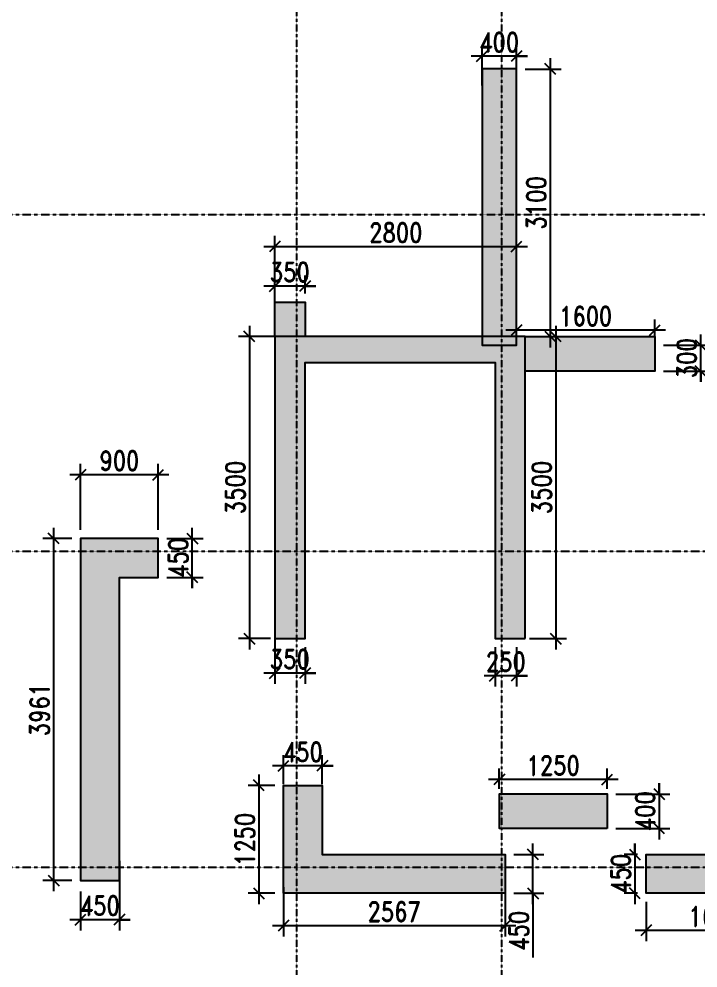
# Model space of a CAD drawing. Header units: millimetres. Extents: x 2061841 to 105821645, y -77612 to 48520811.
# Drawn here: x 105205903 to 105213766, y 48446527 to 48457523 of the extents above; entities that cross this region are included whole.
import ezdxf

# ---------------------------------------------------------------- set-up
doc = ezdxf.new("R2010")
doc.units = ezdxf.units.MM
doc.header["$LTSCALE"] = 10
doc.header["$MEASUREMENT"] = 0
doc.linetypes.add('CENTER', pattern=[2, 1.25, -0.25, 0.25, -0.25])
for name, color, linetype in [('AS-COLS', 2, 'Continuous'), ('griddim', 3, 'Continuous'), ('S-DIM', 7, 'Continuous'), ('S-OPENING', 6, 'Continuous')]:
    doc.layers.add(name, color=color, linetype=linetype)
doc.layers.add('S-STRCOL HATCH', color=33, linetype='Continuous', lineweight=9)
doc.styles.add('200', font='romand.shx', dxfattribs={"width": 0.8, "height": 225})
doc.dimstyles.new('GR1', dxfattribs={"dimtxt": 225, "dimasz": 125, "dimexe": 125, "dimexo": 100, "dimgap": 50, "dimtad": 1, "dimdec": 0, "dimzin": 3, "dimdsep": 46, "dimtxsty": '200', "dimblk1": 'OBLIQUE', "dimblk2": 'OBLIQUE', "dimsah": 1, "dimcen": 0.0625, "dimdle": 125, "dimclrd": 3, "dimclre": 3, "dimclrt": 2, "dimadec": 0, "dimazin": 0, "dimtfac": 1, "dimtdec": 0, "dimtix": 1, "dimtmove": 0, "dimatfit": 3, "dimfxl": 1, "dimtolj": 1, "dimtzin": 0, "dimarcsym": 0})

# ---------------------------------------------------------------- blocks, each defined once
blk = doc.blocks.new('_Oblique')
at = {"color": 0, "linetype": 'ByBlock', "lineweight": -2}
blk.add_line((-0.5, -0.5), (0.5, 0.5), dxfattribs=at)
blk = doc.blocks.new('*D534')
at = {"layer": 'Defpoints', "color": 0, "transparency": 16777216}
for p in [(102448265, 48555106), (102448265, 48554666), (102448665, 48554666)]:
    blk.add_point(p, dxfattribs=at)
at = {"layer": 'S-DIM', "color": 3, "lineweight": -2, "transparency": 16777216}
for p, q in [((102448265, 48554766), (102448265, 48555231)), ((102448665, 48554766), (102448665, 48555231)), ((102448790, 48555106), (102448140, 48555106)), ((102448265, 48555106), (102448140, 48555106)), ((102448665, 48555106), (102448790, 48555106))]:
    blk.add_line(p, q, dxfattribs=at)
at = {"layer": 'S-DIM', "color": 3, "linetype": 'ByBlock', "lineweight": -2, "transparency": 16777216, "xscale": 125, "yscale": 125, "zscale": 125}
blk.add_blockref('_Oblique', (102448265, 48555106), dxfattribs=at)
at = {"layer": 'S-DIM', "color": 3, "linetype": 'ByBlock', "lineweight": -2, "transparency": 16777216, "xscale": 125, "yscale": 125, "zscale": 125, "rotation": 180}
blk.add_blockref('_Oblique', (102448665, 48555106), dxfattribs=at)
at = {"layer": 'S-DIM', "color": 2, "transparency": 16777216, "insert": (102448465, 48555268), "char_height": 225, "attachment_point": 5, "style": '200'}
blk.add_mtext('\\A1;400', dxfattribs=at)
blk = doc.blocks.new('*D535')
at = {"layer": 'Defpoints', "color": 0, "transparency": 16777216}
for p in [(102448665, 48554958), (102448865, 48551858), (102449055, 48551858)]:
    blk.add_point(p, dxfattribs=at)
at = {"layer": 'S-DIM', "color": 3, "lineweight": -2, "transparency": 16777216}
for p, q in [((102449055, 48555083), (102449055, 48551733)), ((102448765, 48554958), (102449180, 48554958)), ((102448965, 48551858), (102449180, 48551858))]:
    blk.add_line(p, q, dxfattribs=at)
at = {"layer": 'S-DIM', "color": 3, "linetype": 'ByBlock', "lineweight": -2, "transparency": 16777216, "xscale": 125, "yscale": 125, "zscale": 125}
for p, rotation in [((102449055, 48554958), 90), ((102449055, 48551858), 270)]:
    blk.add_blockref('_Oblique', p, dxfattribs=dict(at, rotation=rotation))
at = {"layer": 'S-DIM', "color": 2, "transparency": 16777216, "insert": (102448893, 48553408), "char_height": 225, "attachment_point": 5, "rotation": 90, "style": '200'}
blk.add_mtext('\\A1;3100', dxfattribs=at)
blk = doc.blocks.new('*D536')
at = {"layer": 'Defpoints', "color": 0, "transparency": 16777216}
for p in [(102445865, 48548569), (102446215, 48548358), (102445865, 48547958)]:
    blk.add_point(p, dxfattribs=at)
at = {"layer": 'S-DIM', "color": 3, "lineweight": -2, "transparency": 16777216}
for p, q in [((102445865, 48548469), (102445865, 48547833)), ((102446215, 48548258), (102446215, 48547833)), ((102446340, 48547958), (102445740, 48547958)), ((102445865, 48547958), (102445740, 48547958)), ((102446215, 48547958), (102446340, 48547958))]:
    blk.add_line(p, q, dxfattribs=at)
at = {"layer": 'S-DIM', "color": 3, "linetype": 'ByBlock', "lineweight": -2, "transparency": 16777216, "xscale": 125, "yscale": 125, "zscale": 125}
blk.add_blockref('_Oblique', (102445865, 48547958), dxfattribs=at)
at = {"layer": 'S-DIM', "color": 3, "linetype": 'ByBlock', "lineweight": -2, "transparency": 16777216, "xscale": 125, "yscale": 125, "zscale": 125, "rotation": 180}
blk.add_blockref('_Oblique', (102446215, 48547958), dxfattribs=at)
at = {"layer": 'S-DIM', "color": 2, "transparency": 16777216, "insert": (102446040, 48548120), "char_height": 225, "attachment_point": 5, "style": '200'}
blk.add_mtext('\\A1;350', dxfattribs=at)
blk = doc.blocks.new('*D537')
at = {"layer": 'Defpoints', "color": 0, "transparency": 16777216}
for p in [(102448415, 48548358), (102448665, 48548358), (102448415, 48547927)]:
    blk.add_point(p, dxfattribs=at)
at = {"layer": 'S-DIM', "color": 3, "lineweight": -2, "transparency": 16777216}
for p, q in [((102448415, 48548258), (102448415, 48547802)), ((102448665, 48548258), (102448665, 48547802)), ((102448790, 48547927), (102448290, 48547927)), ((102448415, 48547927), (102448290, 48547927)), ((102448665, 48547927), (102448790, 48547927))]:
    blk.add_line(p, q, dxfattribs=at)
at = {"layer": 'S-DIM', "color": 3, "linetype": 'ByBlock', "lineweight": -2, "transparency": 16777216, "xscale": 125, "yscale": 125, "zscale": 125}
blk.add_blockref('_Oblique', (102448415, 48547927), dxfattribs=at)
at = {"layer": 'S-DIM', "color": 3, "linetype": 'ByBlock', "lineweight": -2, "transparency": 16777216, "xscale": 125, "yscale": 125, "zscale": 125, "rotation": 180}
blk.add_blockref('_Oblique', (102448665, 48547927), dxfattribs=at)
at = {"layer": 'S-DIM', "color": 2, "transparency": 16777216, "insert": (102448540, 48548089), "char_height": 225, "attachment_point": 5, "style": '200'}
blk.add_mtext('\\A1;250', dxfattribs=at)
blk = doc.blocks.new('*D538')
at = {"layer": 'Defpoints', "color": 0, "transparency": 16777216}
for p in [(102444065, 48545882), (102443615, 48545530), (102443615, 48545102)]:
    blk.add_point(p, dxfattribs=at)
at = {"layer": 'S-DIM', "color": 3, "lineweight": -2, "transparency": 16777216}
for p, q in [((102444065, 48545782), (102444065, 48544977)), ((102443615, 48545430), (102443615, 48544977)), ((102444190, 48545102), (102443490, 48545102)), ((102443615, 48545102), (102443490, 48545102)), ((102444065, 48545102), (102444190, 48545102))]:
    blk.add_line(p, q, dxfattribs=at)
at = {"layer": 'S-DIM', "color": 3, "linetype": 'ByBlock', "lineweight": -2, "transparency": 16777216, "xscale": 125, "yscale": 125, "zscale": 125}
blk.add_blockref('_Oblique', (102443615, 48545102), dxfattribs=at)
at = {"layer": 'S-DIM', "color": 3, "linetype": 'ByBlock', "lineweight": -2, "transparency": 16777216, "xscale": 125, "yscale": 125, "zscale": 125, "rotation": 180}
blk.add_blockref('_Oblique', (102444065, 48545102), dxfattribs=at)
at = {"layer": 'S-DIM', "color": 2, "transparency": 16777216, "insert": (102443840, 48545265), "char_height": 225, "attachment_point": 5, "style": '200'}
blk.add_mtext('\\A1;450', dxfattribs=at)
blk = doc.blocks.new('*D539')
at = {"layer": 'Defpoints', "color": 0, "transparency": 16777216}
for p in [(102443615, 48549519), (102443304, 48545557), (102443615, 48545557)]:
    blk.add_point(p, dxfattribs=at)
at = {"layer": 'S-DIM', "color": 3, "lineweight": -2, "transparency": 16777216}
for p, q in [((102443304, 48549644), (102443304, 48545432)), ((102443515, 48549519), (102443179, 48549519)), ((102443515, 48545557), (102443179, 48545557))]:
    blk.add_line(p, q, dxfattribs=at)
at = {"layer": 'S-DIM', "color": 3, "linetype": 'ByBlock', "lineweight": -2, "transparency": 16777216, "xscale": 125, "yscale": 125, "zscale": 125}
for p, rotation in [((102443304, 48549519), 90), ((102443304, 48545557), 270)]:
    blk.add_blockref('_Oblique', p, dxfattribs=dict(at, rotation=rotation))
at = {"layer": 'S-DIM', "color": 2, "transparency": 16777216, "insert": (102443141, 48547538), "char_height": 225, "attachment_point": 5, "rotation": 90, "style": '200'}
blk.add_mtext('\\A1;3961', dxfattribs=at)
blk = doc.blocks.new('*D557')
at = {"layer": 'Defpoints', "color": 0, "transparency": 16777216}
for p in [(102445965, 48546658), (102445681, 48545408), (102445965, 48545408)]:
    blk.add_point(p, dxfattribs=at)
at = {"layer": 'S-DIM', "color": 3, "lineweight": -2, "transparency": 16777216}
for p, q in [((102445681, 48546783), (102445681, 48545283)), ((102445865, 48546658), (102445556, 48546658)), ((102445865, 48545408), (102445556, 48545408))]:
    blk.add_line(p, q, dxfattribs=at)
at = {"layer": 'S-DIM', "color": 3, "linetype": 'ByBlock', "lineweight": -2, "transparency": 16777216, "xscale": 125, "yscale": 125, "zscale": 125}
for p, rotation in [((102445681, 48546658), 90), ((102445681, 48545408), 270)]:
    blk.add_blockref('_Oblique', p, dxfattribs=dict(at, rotation=rotation))
at = {"layer": 'S-DIM', "color": 2, "transparency": 16777216, "insert": (102445519, 48546033), "char_height": 225, "attachment_point": 5, "rotation": 90, "style": '200'}
blk.add_mtext('\\A1;1250', dxfattribs=at)
blk = doc.blocks.new('*D565')
at = {"layer": 'Defpoints', "color": 0, "transparency": 16777216}
for p in [(102445965, 48546884), (102445965, 48546571), (102446415, 48546571)]:
    blk.add_point(p, dxfattribs=at)
at = {"layer": 'S-DIM', "color": 3, "lineweight": -2, "transparency": 16777216}
for p, q in [((102445965, 48546671), (102445965, 48547009)), ((102446415, 48546671), (102446415, 48547009)), ((102446540, 48546884), (102445840, 48546884)), ((102445965, 48546884), (102445840, 48546884)), ((102446415, 48546884), (102446540, 48546884))]:
    blk.add_line(p, q, dxfattribs=at)
at = {"layer": 'S-DIM', "color": 3, "linetype": 'ByBlock', "lineweight": -2, "transparency": 16777216, "xscale": 125, "yscale": 125, "zscale": 125}
blk.add_blockref('_Oblique', (102445965, 48546884), dxfattribs=at)
at = {"layer": 'S-DIM', "color": 3, "linetype": 'ByBlock', "lineweight": -2, "transparency": 16777216, "xscale": 125, "yscale": 125, "zscale": 125, "rotation": 180}
blk.add_blockref('_Oblique', (102446415, 48546884), dxfattribs=at)
at = {"layer": 'S-DIM', "color": 2, "transparency": 16777216, "insert": (102446190, 48547046), "char_height": 225, "attachment_point": 5, "style": '200'}
blk.add_mtext('\\A1;450', dxfattribs=at)
blk = doc.blocks.new('*D569')
at = {"layer": 'Defpoints', "color": 0, "transparency": 16777216}
for p in [(102448465, 48546727), (102448465, 48546517), (102449715, 48546517)]:
    blk.add_point(p, dxfattribs=at)
at = {"layer": 'S-DIM', "color": 3, "lineweight": -2, "transparency": 16777216}
for p, q in [((102448465, 48546617), (102448465, 48546852)), ((102449715, 48546617), (102449715, 48546852)), ((102449840, 48546727), (102448340, 48546727))]:
    blk.add_line(p, q, dxfattribs=at)
at = {"layer": 'S-DIM', "color": 3, "linetype": 'ByBlock', "lineweight": -2, "transparency": 16777216, "xscale": 125, "yscale": 125, "zscale": 125, "rotation": 180}
blk.add_blockref('_Oblique', (102448465, 48546727), dxfattribs=at)
at = {"layer": 'S-DIM', "color": 3, "linetype": 'ByBlock', "lineweight": -2, "transparency": 16777216, "xscale": 125, "yscale": 125, "zscale": 125}
blk.add_blockref('_Oblique', (102449715, 48546727), dxfattribs=at)
at = {"layer": 'S-DIM', "color": 2, "transparency": 16777216, "insert": (102449090, 48546889), "char_height": 225, "attachment_point": 5, "style": '200'}
blk.add_mtext('\\A1;1250', dxfattribs=at)
blk = doc.blocks.new('*D570')
at = {"layer": 'Defpoints', "color": 0, "transparency": 16777216}
for p in [(102449715, 48546558), (102449715, 48546158), (102450316, 48546158)]:
    blk.add_point(p, dxfattribs=at)
at = {"layer": 'S-DIM', "color": 3, "lineweight": -2, "transparency": 16777216}
for p, q in [((102450316, 48546683), (102450316, 48546033)), ((102450316, 48546558), (102450316, 48546683)), ((102449815, 48546558), (102450441, 48546558)), ((102449815, 48546158), (102450441, 48546158)), ((102450316, 48546158), (102450316, 48546033))]:
    blk.add_line(p, q, dxfattribs=at)
at = {"layer": 'S-DIM', "color": 3, "linetype": 'ByBlock', "lineweight": -2, "transparency": 16777216, "xscale": 125, "yscale": 125, "zscale": 125}
for p, rotation in [((102450316, 48546558), 270), ((102450316, 48546158), 90)]:
    blk.add_blockref('_Oblique', p, dxfattribs=dict(at, rotation=rotation))
at = {"layer": 'S-DIM', "color": 2, "transparency": 16777216, "insert": (102450154, 48546358), "char_height": 225, "attachment_point": 5, "rotation": 90, "style": '200'}
blk.add_mtext('\\A1;400', dxfattribs=at)
blk = doc.blocks.new('*D573')
at = {"layer": 'Defpoints', "color": 0, "transparency": 16777216}
for p in [(102446300, 48551858), (102445571, 48548358), (102445915, 48548358)]:
    blk.add_point(p, dxfattribs=at)
at = {"layer": 'S-DIM', "color": 3, "lineweight": -2, "transparency": 16777216}
for p, q in [((102445571, 48551983), (102445571, 48548233)), ((102446200, 48551858), (102445446, 48551858)), ((102445815, 48548358), (102445446, 48548358))]:
    blk.add_line(p, q, dxfattribs=at)
at = {"layer": 'S-DIM', "color": 3, "linetype": 'ByBlock', "lineweight": -2, "transparency": 16777216, "xscale": 125, "yscale": 125, "zscale": 125}
for p, rotation in [((102445571, 48551858), 90), ((102445571, 48548358), 270)]:
    blk.add_blockref('_Oblique', p, dxfattribs=dict(at, rotation=rotation))
at = {"layer": 'S-DIM', "color": 2, "transparency": 16777216, "insert": (102445409, 48550108), "char_height": 225, "attachment_point": 5, "rotation": 90, "style": '200'}
blk.add_mtext('\\A1;3500', dxfattribs=at)
blk = doc.blocks.new('*D574')
at = {"layer": 'Defpoints', "color": 0, "transparency": 16777216}
for p in [(102448865, 48551858), (102448715, 48548358), (102449118, 48548358)]:
    blk.add_point(p, dxfattribs=at)
at = {"layer": 'S-DIM', "color": 3, "lineweight": -2, "transparency": 16777216}
for p, q in [((102449118, 48551983), (102449118, 48548233)), ((102448965, 48551858), (102449243, 48551858)), ((102448815, 48548358), (102449243, 48548358))]:
    blk.add_line(p, q, dxfattribs=at)
at = {"layer": 'S-DIM', "color": 3, "linetype": 'ByBlock', "lineweight": -2, "transparency": 16777216, "xscale": 125, "yscale": 125, "zscale": 125}
for p, rotation in [((102449118, 48551858), 90), ((102449118, 48548358), 270)]:
    blk.add_blockref('_Oblique', p, dxfattribs=dict(at, rotation=rotation))
at = {"layer": 'S-DIM', "color": 2, "transparency": 16777216, "insert": (102448956, 48550108), "char_height": 225, "attachment_point": 5, "rotation": 90, "style": '200'}
blk.add_mtext('\\A1;3500', dxfattribs=at)
blk = doc.blocks.new('*D575')
at = {"layer": 'Defpoints', "color": 0, "transparency": 16777216}
for p in [(102448665, 48552901), (102445865, 48552103), (102448665, 48552065)]:
    blk.add_point(p, dxfattribs=at)
at = {"layer": 'S-DIM', "color": 3, "lineweight": -2, "transparency": 16777216}
for p, q in [((102445865, 48552203), (102445865, 48553026)), ((102448665, 48552165), (102448665, 48553026)), ((102445740, 48552901), (102448790, 48552901))]:
    blk.add_line(p, q, dxfattribs=at)
at = {"layer": 'S-DIM', "color": 3, "linetype": 'ByBlock', "lineweight": -2, "transparency": 16777216, "xscale": 125, "yscale": 125, "zscale": 125, "rotation": 180}
blk.add_blockref('_Oblique', (102445865, 48552901), dxfattribs=at)
at = {"layer": 'S-DIM', "color": 3, "linetype": 'ByBlock', "lineweight": -2, "transparency": 16777216, "xscale": 125, "yscale": 125, "zscale": 125}
blk.add_blockref('_Oblique', (102448665, 48552901), dxfattribs=at)
at = {"layer": 'S-DIM', "color": 2, "transparency": 16777216, "insert": (102447265, 48553063), "char_height": 225, "attachment_point": 5, "style": '200'}
blk.add_mtext('\\A1;2800', dxfattribs=at)
blk = doc.blocks.new('*D576')
at = {"layer": 'Defpoints', "color": 0, "transparency": 16777216}
for p in [(102448665, 48551932), (102448665, 48551758), (102450265, 48551758)]:
    blk.add_point(p, dxfattribs=at)
at = {"layer": 'S-DIM', "color": 3, "lineweight": -2, "transparency": 16777216}
for p, q in [((102448665, 48551858), (102448665, 48552057)), ((102450265, 48551858), (102450265, 48552057)), ((102450390, 48551932), (102448540, 48551932))]:
    blk.add_line(p, q, dxfattribs=at)
at = {"layer": 'S-DIM', "color": 3, "linetype": 'ByBlock', "lineweight": -2, "transparency": 16777216, "xscale": 125, "yscale": 125, "zscale": 125, "rotation": 180}
blk.add_blockref('_Oblique', (102448665, 48551932), dxfattribs=at)
at = {"layer": 'S-DIM', "color": 3, "linetype": 'ByBlock', "lineweight": -2, "transparency": 16777216, "xscale": 125, "yscale": 125, "zscale": 125}
blk.add_blockref('_Oblique', (102450265, 48551932), dxfattribs=at)
at = {"layer": 'S-DIM', "color": 2, "transparency": 16777216, "insert": (102449465, 48552094), "char_height": 225, "attachment_point": 5, "style": '200'}
blk.add_mtext('\\A1;1600', dxfattribs=at)
blk = doc.blocks.new('*D577')
at = {"layer": 'Defpoints', "color": 0, "transparency": 16777216}
for p in [(102450265, 48551758), (102450797, 48551758), (102450265, 48551458)]:
    blk.add_point(p, dxfattribs=at)
at = {"layer": 'S-DIM', "color": 3, "lineweight": -2, "transparency": 16777216}
for p, q in [((102450797, 48551333), (102450797, 48551883)), ((102450797, 48551758), (102450797, 48551883)), ((102450365, 48551758), (102450922, 48551758)), ((102450365, 48551458), (102450922, 48551458)), ((102450797, 48551458), (102450797, 48551333))]:
    blk.add_line(p, q, dxfattribs=at)
at = {"layer": 'S-DIM', "color": 3, "linetype": 'ByBlock', "lineweight": -2, "transparency": 16777216, "xscale": 125, "yscale": 125, "zscale": 125}
for p, rotation in [((102450797, 48551758), 270), ((102450797, 48551458), 90)]:
    blk.add_blockref('_Oblique', p, dxfattribs=dict(at, rotation=rotation))
at = {"layer": 'S-DIM', "color": 2, "transparency": 16777216, "insert": (102450635, 48551608), "char_height": 225, "attachment_point": 5, "rotation": 90, "style": '200'}
blk.add_mtext('\\A1;300', dxfattribs=at)
blk = doc.blocks.new('*D605')
at = {"layer": 'Defpoints', "color": 0, "transparency": 16777216}
for p in [(102448532, 48545858), (102448855, 48545858), (102448532, 48545408)]:
    blk.add_point(p, dxfattribs=at)
at = {"layer": 'S-DIM', "color": 3, "lineweight": -2, "transparency": 16777216}
for p, q in [((102448855, 48545283), (102448855, 48545983)), ((102448632, 48545858), (102448980, 48545858)), ((102448632, 48545408), (102448980, 48545408)), ((102448855, 48545408), (102448855, 48544663))]:
    blk.add_line(p, q, dxfattribs=at)
at = {"layer": 'S-DIM', "color": 3, "linetype": 'ByBlock', "lineweight": -2, "transparency": 16777216, "xscale": 125, "yscale": 125, "zscale": 125}
for p, rotation in [((102448855, 48545858), 90), ((102448855, 48545408), 270)]:
    blk.add_blockref('_Oblique', p, dxfattribs=dict(at, rotation=rotation))
at = {"layer": 'S-DIM', "color": 2, "transparency": 16777216, "insert": (102448692, 48544973), "char_height": 225, "attachment_point": 5, "rotation": 90, "style": '200'}
blk.add_mtext('\\A1;450', dxfattribs=at)
blk = doc.blocks.new('*D617')
at = {"layer": 'Defpoints', "color": 0, "transparency": 16777216}
for p in [(102450165, 48545858), (102450034, 48545408), (102450165, 48545408)]:
    blk.add_point(p, dxfattribs=at)
at = {"layer": 'S-DIM', "color": 3, "lineweight": -2, "transparency": 16777216}
for p, q in [((102450034, 48545983), (102450034, 48545283)), ((102450034, 48545858), (102450034, 48545983)), ((102450065, 48545858), (102449909, 48545858)), ((102450065, 48545408), (102449909, 48545408)), ((102450034, 48545408), (102450034, 48545283))]:
    blk.add_line(p, q, dxfattribs=at)
at = {"layer": 'S-DIM', "color": 3, "linetype": 'ByBlock', "lineweight": -2, "transparency": 16777216, "xscale": 125, "yscale": 125, "zscale": 125}
for p, rotation in [((102450034, 48545858), 270), ((102450034, 48545408), 90)]:
    blk.add_blockref('_Oblique', p, dxfattribs=dict(at, rotation=rotation))
at = {"layer": 'S-DIM', "color": 2, "transparency": 16777216, "insert": (102449872, 48545633), "char_height": 225, "attachment_point": 5, "rotation": 90, "style": '200'}
blk.add_mtext('\\A1;450', dxfattribs=at)
blk = doc.blocks.new('*D618')
at = {"layer": 'Defpoints', "color": 0, "transparency": 16777216}
for p in [(102450165, 48545408), (102451766, 48545508), (102451766, 48544979)]:
    blk.add_point(p, dxfattribs=at)
at = {"layer": 'S-DIM', "color": 3, "lineweight": -2, "transparency": 16777216}
for p, q in [((102451766, 48545408), (102451766, 48544854)), ((102450165, 48545308), (102450165, 48544854)), ((102450040, 48544979), (102451891, 48544979))]:
    blk.add_line(p, q, dxfattribs=at)
at = {"layer": 'S-DIM', "color": 3, "linetype": 'ByBlock', "lineweight": -2, "transparency": 16777216, "xscale": 125, "yscale": 125, "zscale": 125, "rotation": 180}
blk.add_blockref('_Oblique', (102450165, 48544979), dxfattribs=at)
at = {"layer": 'S-DIM', "color": 3, "linetype": 'ByBlock', "lineweight": -2, "transparency": 16777216, "xscale": 125, "yscale": 125, "zscale": 125}
blk.add_blockref('_Oblique', (102451766, 48544979), dxfattribs=at)
at = {"layer": 'S-DIM', "color": 2, "transparency": 16777216, "insert": (102450966, 48545141), "char_height": 225, "attachment_point": 5, "style": '200'}
blk.add_mtext('\\A1;1600', dxfattribs=at)
blk = doc.blocks.new('*D623')
at = {"layer": 'Defpoints', "color": 0, "transparency": 16777216}
for p in [(102445965, 48545578), (102448532, 48545558), (102448532, 48545033)]:
    blk.add_point(p, dxfattribs=at)
at = {"layer": 'S-DIM', "color": 3, "lineweight": -2, "transparency": 16777216}
for p, q in [((102445965, 48545478), (102445965, 48544908)), ((102448532, 48545458), (102448532, 48544908)), ((102445840, 48545033), (102448657, 48545033))]:
    blk.add_line(p, q, dxfattribs=at)
at = {"layer": 'S-DIM', "color": 3, "linetype": 'ByBlock', "lineweight": -2, "transparency": 16777216, "xscale": 125, "yscale": 125, "zscale": 125, "rotation": 180}
blk.add_blockref('_Oblique', (102445965, 48545033), dxfattribs=at)
at = {"layer": 'S-DIM', "color": 3, "linetype": 'ByBlock', "lineweight": -2, "transparency": 16777216, "xscale": 125, "yscale": 125, "zscale": 125}
blk.add_blockref('_Oblique', (102448532, 48545033), dxfattribs=at)
at = {"layer": 'S-DIM', "color": 2, "transparency": 16777216, "insert": (102447249, 48545195), "char_height": 225, "attachment_point": 5, "style": '200'}
blk.add_mtext('\\A1;2567', dxfattribs=at)
blk = doc.blocks.new('*D624')
at = {"layer": 'Defpoints', "color": 0, "transparency": 16777216}
for p in [(102445865, 48552442), (102445865, 48552258), (102446215, 48552258)]:
    blk.add_point(p, dxfattribs=at)
at = {"layer": 'S-DIM', "color": 3, "lineweight": -2, "transparency": 16777216}
for p, q in [((102445865, 48552358), (102445865, 48552567)), ((102446215, 48552358), (102446215, 48552567)), ((102446340, 48552442), (102445740, 48552442)), ((102445865, 48552442), (102445740, 48552442)), ((102446215, 48552442), (102446340, 48552442))]:
    blk.add_line(p, q, dxfattribs=at)
at = {"layer": 'S-DIM', "color": 3, "linetype": 'ByBlock', "lineweight": -2, "transparency": 16777216, "xscale": 125, "yscale": 125, "zscale": 125}
blk.add_blockref('_Oblique', (102445865, 48552442), dxfattribs=at)
at = {"layer": 'S-DIM', "color": 3, "linetype": 'ByBlock', "lineweight": -2, "transparency": 16777216, "xscale": 125, "yscale": 125, "zscale": 125, "rotation": 180}
blk.add_blockref('_Oblique', (102446215, 48552442), dxfattribs=at)
at = {"layer": 'S-DIM', "color": 2, "transparency": 16777216, "insert": (102446040, 48552605), "char_height": 225, "attachment_point": 5, "style": '200'}
blk.add_mtext('\\A1;350', dxfattribs=at)
blk = doc.blocks.new('*D628')
at = {"layer": 'Defpoints', "color": 0, "transparency": 16777216}
for p in [(102443615, 48550257), (102443615, 48549519), (102444515, 48549518)]:
    blk.add_point(p, dxfattribs=at)
at = {"layer": 'S-DIM', "color": 3, "lineweight": -2, "transparency": 16777216}
for p, q in [((102443615, 48549619), (102443615, 48550382)), ((102444515, 48549618), (102444515, 48550382)), ((102444640, 48550257), (102443490, 48550257))]:
    blk.add_line(p, q, dxfattribs=at)
at = {"layer": 'S-DIM', "color": 3, "linetype": 'ByBlock', "lineweight": -2, "transparency": 16777216, "xscale": 125, "yscale": 125, "zscale": 125, "rotation": 180}
blk.add_blockref('_Oblique', (102443615, 48550257), dxfattribs=at)
at = {"layer": 'S-DIM', "color": 3, "linetype": 'ByBlock', "lineweight": -2, "transparency": 16777216, "xscale": 125, "yscale": 125, "zscale": 125}
blk.add_blockref('_Oblique', (102444515, 48550257), dxfattribs=at)
at = {"layer": 'S-DIM', "color": 2, "transparency": 16777216, "insert": (102444065, 48550420), "char_height": 225, "attachment_point": 5, "style": '200'}
blk.add_mtext('\\A1;900', dxfattribs=at)
blk = doc.blocks.new('*D629')
at = {"layer": 'Defpoints', "color": 0, "transparency": 16777216}
for p in [(102444515, 48549518), (102444910, 48549518), (102444515, 48549068)]:
    blk.add_point(p, dxfattribs=at)
at = {"layer": 'S-DIM', "color": 3, "lineweight": -2, "transparency": 16777216}
for p, q in [((102444910, 48548943), (102444910, 48549643)), ((102444910, 48549518), (102444910, 48549643)), ((102444615, 48549518), (102445035, 48549518)), ((102444615, 48549068), (102445035, 48549068)), ((102444910, 48549068), (102444910, 48548943))]:
    blk.add_line(p, q, dxfattribs=at)
at = {"layer": 'S-DIM', "color": 3, "linetype": 'ByBlock', "lineweight": -2, "transparency": 16777216, "xscale": 125, "yscale": 125, "zscale": 125}
for p, rotation in [((102444910, 48549518), 270), ((102444910, 48549068), 90)]:
    blk.add_blockref('_Oblique', p, dxfattribs=dict(at, rotation=rotation))
at = {"layer": 'S-DIM', "color": 2, "transparency": 16777216, "insert": (102444747, 48549293), "char_height": 225, "attachment_point": 5, "rotation": 90, "style": '200'}
blk.add_mtext('\\A1;450', dxfattribs=at)
blk = doc.blocks.new('TOWER-A TYPICAL FLOOR FRAMING PLAN N')
at = {"layer": 'S-STRCOL HATCH'}
h = blk.add_hatch(color=256, dxfattribs=at)
h.dxf.hatch_style = 1
h.paths.add_polyline_path([(102448665.4, 48554958.3), (102448265.4, 48554958.3), (102448265.4, 48551758.5), (102448665.4, 48551758.5), (102448665.4, 48554958.3)])
h = blk.add_hatch(color=256, dxfattribs=at)
h.dxf.hatch_style = 1
h.paths.add_polyline_path([(102445865.4, 48552258.5), (102446215.4, 48552258.5), (102446215.4, 48551858.5), (102445865.4, 48551858.5), (102445865.4, 48552258.5)])
h = blk.add_hatch(color=256, dxfattribs=at)
h.dxf.hatch_style = 1
h.paths.add_polyline_path([(102448765.4, 48548358.5), (102448765.4, 48551858.5), (102445865.4, 48551858.5), (102445865.4, 48548358.5), (102446215.4, 48548358.5), (102446215.4, 48551558.5), (102448415.4, 48551558.5), (102448415.4, 48548358.5), (102448765.4, 48548358.5)])
h = blk.add_hatch(color=256, dxfattribs=at)
h.dxf.hatch_style = 1
h.paths.add_polyline_path([(102450265.4, 48551858.5), (102450265.4, 48551458.5), (102448765.4, 48551458.5), (102448765.4, 48551858.5), (102450265.4, 48551858.5)])
h = blk.add_hatch(color=256, dxfattribs=at)
h.dxf.hatch_style = 1
h.paths.add_polyline_path([(102451465.5, 48545408.5), (102450165.5, 48545408.5), (102450165.5, 48545858), (102451315.5, 48545858), (102451315.5, 48550208.5), (102451765.5, 48550208.5), (102451765.5, 48545408.5)])
h = blk.add_hatch(color=256, dxfattribs=at)
h.dxf.hatch_style = 1
h.paths.add_polyline_path([(102443615.4, 48549518.5), (102443615.4, 48545557.3), (102444065.4, 48545557.3), (102444065.4, 48549068.5), (102444515.3, 48549068.5), (102444515.3, 48549518.5), (102443615.4, 48549518.5)])
h = blk.add_hatch(color=256, dxfattribs=at)
h.dxf.hatch_style = 1
h.paths.add_polyline_path([(102446315.4, 48545408.5), (102446315.4, 48545408.5), (102445965.4, 48545408.5), (102445965.4, 48546658.5), (102446415.4, 48546658.5), (102446415.4, 48545858.5), (102448532.1, 48545858.5), (102448532.1, 48545408.5), (102446315.4, 48545408.5)])
h = blk.add_hatch(color=256, dxfattribs=at)
h.dxf.hatch_style = 1
h.paths.add_polyline_path([(102449715.4, 48546158.5), (102448465.4, 48546158.5), (102448465.4, 48546558.5), (102449715.4, 48546558.5), (102449715.4, 48546158.5)])
at = {"layer": 'AS-COLS', "color": 1, "elevation": 0}
for points in [[(102448665.4, 48554958.3), (102448265.4, 48554958.3), (102448265.4, 48551758.5), (102448665.4, 48551758.5)], [(102445865.4, 48552258.5), (102446215.4, 48552258.5), (102446215.4, 48551858.5), (102445865.4, 48551858.5)], [(102448765.4, 48548358.5), (102448765.4, 48551858.5), (102445865.4, 48551858.5), (102445865.4, 48548358.5), (102446215.4, 48548358.5), (102446215.4, 48551558.5), (102448415.4, 48551558.5), (102448415.4, 48548358.5)], [(102450265.4, 48551858.5), (102450265.4, 48551458.5), (102448765.4, 48551458.5), (102448765.4, 48551858.5)], [(102449715.4, 48546158.5), (102448465.4, 48546158.5), (102448465.4, 48546558.5), (102449715.4, 48546558.5)]]:
    blk.add_lwpolyline(points, close=True, dxfattribs=at)
for points in [[(102451465.5, 48545408.5), (102450165.5, 48545408.5), (102450165.5, 48545858), (102451315.5, 48545858), (102451315.5, 48550208.5), (102451765.5, 48550208.5), (102451765.5, 48545408.5), (102451465.5, 48545408.5)], [(102443615.4, 48549518.5), (102443615.4, 48545557.3), (102444065.4, 48545557.3), (102444065.4, 48549068.5), (102444515.3, 48549068.5), (102444515.3, 48549518.5), (102443615.4, 48549518.5)], [(102443615.4, 48549518.5), (102443615.4, 48549518.5), (102443615.4, 48549218.5), (102443615.4, 48549218.5)], [(102446315.4, 48545408.5), (102446315.4, 48545408.5), (102445965.4, 48545408.5), (102445965.4, 48546658.5), (102446415.4, 48546658.5), (102446415.4, 48545858.5), (102448532.1, 48545858.5), (102448532.1, 48545408.5), (102446315.4, 48545408.5)]]:
    blk.add_lwpolyline(points, dxfattribs=at)
at = {"layer": 'griddim', "color": 6, "linetype": 'CENTER', "ltscale": 0.02}
for p, q in [((102446115.4, 48566881), (102446115.4, 48532643.9)), ((102448490.3, 48566881), (102448490.3, 48532643.9)), ((102464770.9, 48553267.6), (102434878.6, 48553267.6)), ((102464770.9, 48549368.2), (102434878.6, 48549368.2)), ((102464770.9, 48545708.2), (102434878.6, 48545708.2))]:
    blk.add_line(p, q, dxfattribs=at)
at = {"layer": 'S-DIM'}
for base, p1, p2, picture, middle in [((102448265.4, 48555105.6, 0), (102448665.4, 48554666), (102448265.4, 48554666), '*D534', (102448465.4, 48555268.1, 0)), ((102448665.4, 48552900.8, 0), (102445865.4, 48552102.8), (102448665.4, 48552065.1), '*D575', (102447265.4, 48553063.3, 0)), ((102448665.4, 48551931.8), (102450265.4, 48551758.5), (102448665.4, 48551758.5), '*D576', (102449465.4, 48552094.3)), ((102445865.4, 48547957.9, 0), (102446215.4, 48548358.5), (102445865.4, 48548568.9), '*D536', (102446040.4, 48548120.4, 0)), ((102448415.4, 48547926.6, 0), (102448665.4, 48548358.5), (102448415.4, 48548358.5), '*D537', (102448540.4, 48548089.1, 0)), ((102445965.4, 48546884, 0), (102446415.4, 48546570.7), (102445965.4, 48546570.7), '*D565', (102446190.4, 48547046.5, 0)), ((102448465.4, 48546726.9, 0), (102449715.4, 48546517.4), (102448465.4, 48546517.4), '*D569', (102449090.4, 48546889.4, 0)), ((102443615.4, 48545102.3, 0), (102444065.4, 48545881.5), (102443615.4, 48545529.7), '*D538', (102443840.4, 48545264.8, 0))]:
    dim = blk.add_linear_dim(base=base, p1=p1, p2=p2, dimstyle='GR1', dxfattribs=at)
    dim.commit()
    dim.dimension.update_dxf_attribs({"geometry": picture, "text_midpoint": middle})
for base, p1, p2, picture, middle in [((102449055.1, 48551858.5, 0), (102448665.4, 48554958.3), (102448865.4, 48551858.5), '*D535', (102448892.6, 48553408.4, 0)), ((102445571.1, 48548358.5, 0), (102446299.8, 48551858.5), (102445915.4, 48548358.5), '*D573', (102445408.6, 48550108.5, 0)), ((102449118.4, 48548358.5, 0), (102448865.4, 48551858.5), (102448715.4, 48548358.5), '*D574', (102448955.9, 48550108.5, 0)), ((102450797, 48551758.5), (102450265.4, 48551458.5), (102450265.4, 48551758.5), '*D577', (102450634.5, 48551608.5)), ((102443303.9, 48545557.3, 0), (102443615.4, 48549518.5), (102443615.4, 48545557.3, 0), '*D539', (102443141.4, 48547537.9, 0)), ((102445681.3, 48545408.5, 0), (102445965.4, 48546658.5), (102445965.4, 48545408.5), '*D557', (102445518.8, 48546033.5, 0)), ((102450316.3, 48546158.5, 0), (102449715.4, 48546558.5), (102449715.4, 48546158.5), '*D570', (102450153.8, 48546358.5, 0))]:
    dim = blk.add_linear_dim(base=base, p1=p1, p2=p2, angle=90, dimstyle='GR1', dxfattribs=at)
    dim.commit()
    dim.dimension.update_dxf_attribs({"geometry": picture, "text_midpoint": middle})
at = {"layer": 'S-DIM', "color": 6}
for base, p1, p2, picture, middle in [((102445865.4, 48552442), (102446215.4, 48552258.5, 0), (102445865.4, 48552258.5, 0), '*D624', (102446040.4, 48552604.5)), ((102443615.4, 48550257.3), (102444515.3, 48549518.5), (102443615.4, 48549518.5), '*D628', (102444065.3, 48550419.8)), ((102448532.1, 48545033), (102445965.4, 48545578.1), (102448532.1, 48545558.5), '*D623', (102447248.7, 48545195.5)), ((102451765.5, 48544978.9), (102450165.5, 48545408.5), (102451765.5, 48545508.5), '*D618', (102450965.5, 48545141.4))]:
    dim = blk.add_linear_dim(base=base, p1=p1, p2=p2, dimstyle='GR1', dxfattribs=at)
    dim.commit()
    dim.dimension.update_dxf_attribs({"geometry": picture, "text_midpoint": middle})
for base, p1, p2, picture, middle in [((102444909.7, 48549518.5), (102444515.3, 48549068.5), (102444515.3, 48549518.5), '*D629', (102444747.2, 48549293.5)), ((102450034.2223, 48545408.4927), (102450165.4902, 48545858.0094), (102450165.4902, 48545408.4927), '*D617', (102449871.7223, 48545633.2511))]:
    dim = blk.add_linear_dim(base=base, p1=p1, p2=p2, angle=90, dimstyle='GR1', dxfattribs=at)
    dim.commit()
    dim.dimension.update_dxf_attribs({"geometry": picture, "text_midpoint": middle})
dim = blk.add_linear_dim(base=(102448854.8, 48545858.5), p1=(102448532.1, 48545408.5), p2=(102448532.1, 48545858.5), angle=90, dimstyle='GR1', dxfattribs=at)
dim.commit()
dim.dimension.update_dxf_attribs({"geometry": '*D605', "text_midpoint": (102448854.8, 48544973.1), "dimtype": 128})

msp = doc.modelspace()

# ---------------------------------------------------------------- block references
at = {"layer": 'S-OPENING'}
msp.add_blockref('TOWER-A TYPICAL FLOOR FRAMING PLAN N', (2763000.3, -98014.7), dxfattribs=at)

doc.saveas('drawing.dxf')
